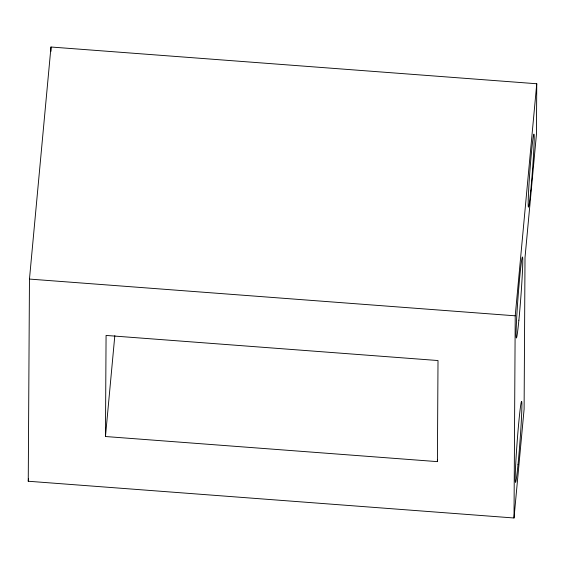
<?xml version="1.0" encoding="UTF-8"?>
<svg xmlns="http://www.w3.org/2000/svg" width="565" height="565" viewBox="0 0 565 565"><rect width="100%" height="100%" fill="white"/><g stroke="black" fill="none" stroke-linecap="round" stroke-linejoin="round"><path stroke-width="0.85" d="M28.25 481.246L29.465 279.075L50.991 47.015L536.75 83.754L536.446 134.293L525.012 257.576L524.101 409.208L514.009 517.985L28.25 481.246L28.497 478.619M50.97 51.373L50.991 47.015M105.464 436.519L106.072 335.433L438.009 360.541L437.402 461.626L105.464 436.519L114.822 335.638M514.009 517.985L515.224 315.814L536.75 83.754M437.402 461.626L437.564 459.868M29.465 279.075L515.224 315.814M530.705 191.012A36.556 1.257 -85.7 0 0 534.031 134.279A36.556 1.257 -85.7 0 0 528.854 186.648A36.556 1.257 -85.7 0 0 530.705 191.012M518.875 320.186A40.616 1.398 -85.7 0 0 522.568 257.146A40.616 1.398 -85.7 0 0 516.82 315.334A40.616 1.398 -85.7 0 0 518.875 320.186M518.006 464.592A40.616 1.398 -85.7 0 0 521.7 401.56A40.616 1.398 -85.7 0 0 515.951 459.741A40.616 1.398 -85.7 0 0 518.006 464.592"/></g></svg>
